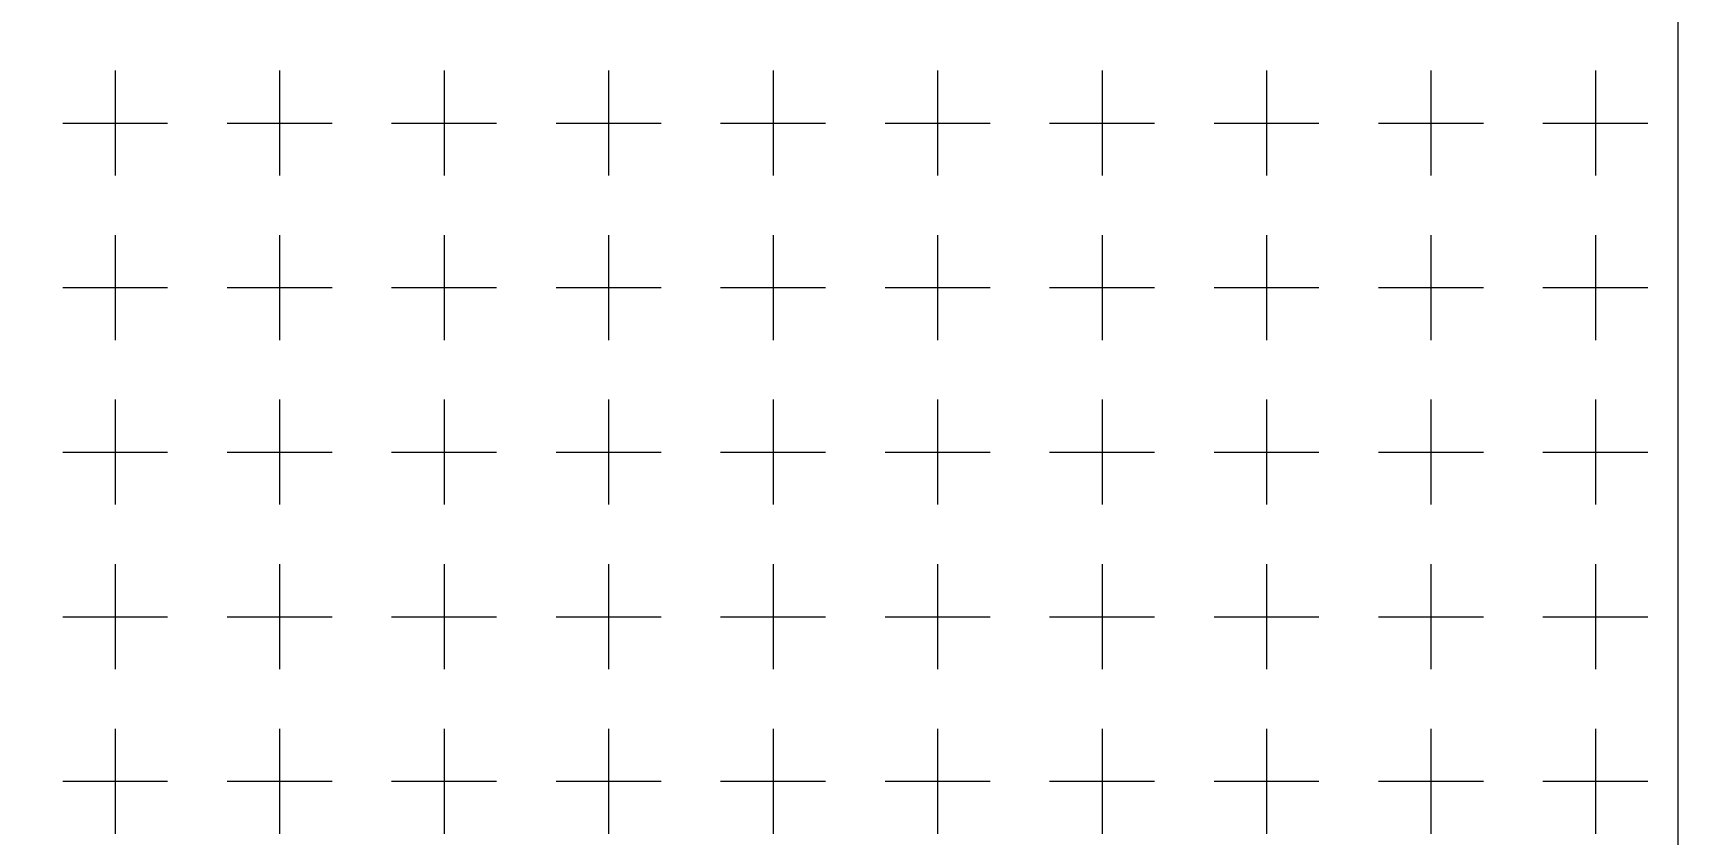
# Model space of a CAD drawing. Extents: x 2505 to 2922, y -308 to -10.
# Drawn here: x 2624.2 to 2677.2, y -133.6 to -107.8 of the extents above; entities that cross this region are included whole.
import ezdxf

# ---------------------------------------------------------------- set-up
doc = ezdxf.new("R2010")
doc.units = 0
doc.header["$LTSCALE"] = 5
doc.header["$MEASUREMENT"] = 0
doc.linetypes.add('CENTER', pattern=[2, 1.25, -0.25, 0.25, -0.25])
doc.layers.get('0').update_dxf_attribs({"linetype": 'CONTINUOUS'})
doc.layers.add('中心线', color=1, linetype='CENTER')

msp = doc.modelspace()

# ---------------------------------------------------------------- linework, layer by layer
at = {"color": 6, "lineweight": 0}
msp.add_line((2677.229, -72.9422, -0.0325), (2677.229, -154.1903, -0.0325), dxfattribs=at)
at = {"layer": '中心线', "linetype": 'CENTER', "lineweight": 0}
for p, q in [((2626.879, -109.0087, -0.0325), (2626.879, -112.3902, -0.0325)), ((2632.179, -109.0087, -0.0325), (2632.179, -112.3902, -0.0325)), ((2637.479, -109.0087, -0.0325), (2637.479, -112.3902, -0.0325)), ((2642.779, -109.0087, -0.0325), (2642.779, -112.3902, -0.0325)), ((2648.079, -109.0087, -0.0325), (2648.079, -112.3902, -0.0325)), ((2653.379, -109.0087, -0.0325), (2653.379, -112.3902, -0.0325)), ((2658.679, -109.0087, -0.0325), (2658.679, -112.3902, -0.0325)), ((2663.979, -109.0087, -0.0325), (2663.979, -112.3902, -0.0325)), ((2669.279, -109.0087, -0.0325), (2669.279, -112.3902, -0.0325)), ((2674.579, -109.0087, -0.0325), (2674.579, -112.3902, -0.0325)), ((2625.1883, -110.6995, -0.0325), (2628.5698, -110.6995, -0.0325)), ((2630.4883, -110.6995, -0.0325), (2633.8698, -110.6995, -0.0325)), ((2635.7883, -110.6995, -0.0325), (2639.1698, -110.6995, -0.0325)), ((2641.0883, -110.6995, -0.0325), (2644.4698, -110.6995, -0.0325)), ((2646.3883, -110.6995, -0.0325), (2649.7698, -110.6995, -0.0325)), ((2651.6883, -110.6995, -0.0325), (2655.0698, -110.6995, -0.0325)), ((2656.9883, -110.6995, -0.0325), (2660.3698, -110.6995, -0.0325)), ((2662.2883, -110.6995, -0.0325), (2665.6698, -110.6995, -0.0325)), ((2667.5883, -110.6995, -0.0325), (2670.9698, -110.6995, -0.0325)), ((2672.8883, -110.6995, -0.0325), (2676.2698, -110.6995, -0.0325)), ((2626.879, -114.3087, -0.0325), (2626.879, -117.6902, -0.0325)), ((2632.179, -114.3087, -0.0325), (2632.179, -117.6902, -0.0325)), ((2637.479, -114.3087, -0.0325), (2637.479, -117.6902, -0.0325)), ((2642.779, -114.3087, -0.0325), (2642.779, -117.6902, -0.0325)), ((2648.079, -114.3087, -0.0325), (2648.079, -117.6902, -0.0325)), ((2653.379, -114.3087, -0.0325), (2653.379, -117.6902, -0.0325)), ((2658.679, -114.3087, -0.0325), (2658.679, -117.6902, -0.0325)), ((2663.979, -114.3087, -0.0325), (2663.979, -117.6902, -0.0325)), ((2669.279, -114.3087, -0.0325), (2669.279, -117.6902, -0.0325)), ((2674.579, -114.3087, -0.0325), (2674.579, -117.6902, -0.0325)), ((2625.1883, -115.9995, -0.0325), (2628.5698, -115.9995, -0.0325)), ((2630.4883, -115.9995, -0.0325), (2633.8698, -115.9995, -0.0325)), ((2635.7883, -115.9995, -0.0325), (2639.1698, -115.9995, -0.0325)), ((2641.0883, -115.9995, -0.0325), (2644.4698, -115.9995, -0.0325)), ((2646.3883, -115.9995, -0.0325), (2649.7698, -115.9995, -0.0325)), ((2651.6883, -115.9995, -0.0325), (2655.0698, -115.9995, -0.0325)), ((2656.9883, -115.9995, -0.0325), (2660.3698, -115.9995, -0.0325)), ((2662.2883, -115.9995, -0.0325), (2665.6698, -115.9995, -0.0325)), ((2667.5883, -115.9995, -0.0325), (2670.9698, -115.9995, -0.0325)), ((2672.8883, -115.9995, -0.0325), (2676.2698, -115.9995, -0.0325)), ((2626.879, -119.6087, -0.0325), (2626.879, -122.9902, -0.0325)), ((2632.179, -119.6087, -0.0325), (2632.179, -122.9902, -0.0325)), ((2637.479, -119.6087, -0.0325), (2637.479, -122.9902, -0.0325)), ((2642.779, -119.6087, -0.0325), (2642.779, -122.9902, -0.0325)), ((2648.079, -119.6087, -0.0325), (2648.079, -122.9902, -0.0325)), ((2653.379, -119.6087, -0.0325), (2653.379, -122.9902, -0.0325)), ((2658.679, -119.6087, -0.0325), (2658.679, -122.9902, -0.0325)), ((2663.979, -119.6087, -0.0325), (2663.979, -122.9902, -0.0325)), ((2669.279, -119.6087, -0.0325), (2669.279, -122.9902, -0.0325)), ((2674.579, -119.6087, -0.0325), (2674.579, -122.9902, -0.0325)), ((2625.1883, -121.2995, -0.0325), (2628.5698, -121.2995, -0.0325)), ((2630.4883, -121.2995, -0.0325), (2633.8698, -121.2995, -0.0325)), ((2635.7883, -121.2995, -0.0325), (2639.1698, -121.2995, -0.0325)), ((2641.0883, -121.2995, -0.0325), (2644.4698, -121.2995, -0.0325)), ((2646.3883, -121.2995, -0.0325), (2649.7698, -121.2995, -0.0325)), ((2651.6883, -121.2995, -0.0325), (2655.0698, -121.2995, -0.0325)), ((2656.9883, -121.2995, -0.0325), (2660.3698, -121.2995, -0.0325)), ((2662.2883, -121.2995, -0.0325), (2665.6698, -121.2995, -0.0325)), ((2667.5883, -121.2995, -0.0325), (2670.9698, -121.2995, -0.0325)), ((2672.8883, -121.2995, -0.0325), (2676.2698, -121.2995, -0.0325)), ((2626.879, -124.9087, -0.0325), (2626.879, -128.2902, -0.0325)), ((2632.179, -124.9087, -0.0325), (2632.179, -128.2902, -0.0325)), ((2637.479, -124.9087, -0.0325), (2637.479, -128.2902, -0.0325)), ((2642.779, -124.9087, -0.0325), (2642.779, -128.2902, -0.0325)), ((2648.079, -124.9087, -0.0325), (2648.079, -128.2902, -0.0325)), ((2653.379, -124.9087, -0.0325), (2653.379, -128.2902, -0.0325)), ((2658.679, -124.9087, -0.0325), (2658.679, -128.2902, -0.0325)), ((2663.979, -124.9087, -0.0325), (2663.979, -128.2902, -0.0325)), ((2669.279, -124.9087, -0.0325), (2669.279, -128.2902, -0.0325)), ((2674.579, -124.9087, -0.0325), (2674.579, -128.2902, -0.0325)), ((2625.1883, -126.5995, -0.0325), (2628.5698, -126.5995, -0.0325)), ((2630.4883, -126.5995, -0.0325), (2633.8698, -126.5995, -0.0325)), ((2635.7883, -126.5995, -0.0325), (2639.1698, -126.5995, -0.0325)), ((2641.0883, -126.5995, -0.0325), (2644.4698, -126.5995, -0.0325)), ((2646.3883, -126.5995, -0.0325), (2649.7698, -126.5995, -0.0325)), ((2651.6883, -126.5995, -0.0325), (2655.0698, -126.5995, -0.0325)), ((2656.9883, -126.5995, -0.0325), (2660.3698, -126.5995, -0.0325)), ((2662.2883, -126.5995, -0.0325), (2665.6698, -126.5995, -0.0325)), ((2667.5883, -126.5995, -0.0325), (2670.9698, -126.5995, -0.0325)), ((2672.8883, -126.5995, -0.0325), (2676.2698, -126.5995, -0.0325)), ((2626.879, -130.2087, -0.0325), (2626.879, -133.5902, -0.0325)), ((2632.179, -130.2087, -0.0325), (2632.179, -133.5902, -0.0325)), ((2637.479, -130.2087, -0.0325), (2637.479, -133.5902, -0.0325)), ((2642.779, -130.2087, -0.0325), (2642.779, -133.5902, -0.0325)), ((2648.079, -130.2087, -0.0325), (2648.079, -133.5902, -0.0325)), ((2653.379, -130.2087, -0.0325), (2653.379, -133.5902, -0.0325)), ((2658.679, -130.2087, -0.0325), (2658.679, -133.5902, -0.0325)), ((2663.979, -130.2087, -0.0325), (2663.979, -133.5902, -0.0325)), ((2669.279, -130.2087, -0.0325), (2669.279, -133.5902, -0.0325)), ((2674.579, -130.2087, -0.0325), (2674.579, -133.5902, -0.0325)), ((2625.1883, -131.8995, -0.0325), (2628.5698, -131.8995, -0.0325)), ((2630.4883, -131.8995, -0.0325), (2633.8698, -131.8995, -0.0325)), ((2635.7883, -131.8995, -0.0325), (2639.1698, -131.8995, -0.0325)), ((2641.0883, -131.8995, -0.0325), (2644.4698, -131.8995, -0.0325)), ((2646.3883, -131.8995, -0.0325), (2649.7698, -131.8995, -0.0325)), ((2651.6883, -131.8995, -0.0325), (2655.0698, -131.8995, -0.0325)), ((2656.9883, -131.8995, -0.0325), (2660.3698, -131.8995, -0.0325)), ((2662.2883, -131.8995, -0.0325), (2665.6698, -131.8995, -0.0325)), ((2667.5883, -131.8995, -0.0325), (2670.9698, -131.8995, -0.0325)), ((2672.8883, -131.8995, -0.0325), (2676.2698, -131.8995, -0.0325))]:
    msp.add_line(p, q, dxfattribs=at)

doc.saveas('drawing.dxf')
